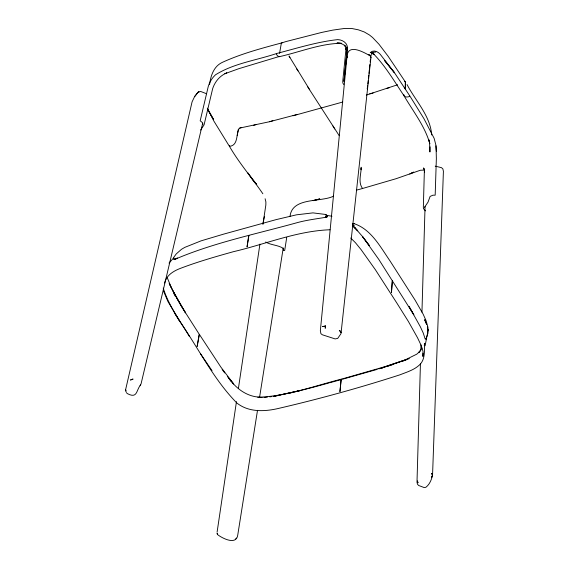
<?xml version="1.0" encoding="UTF-8"?>
<svg xmlns="http://www.w3.org/2000/svg" width="569" height="569" viewBox="0 0 569 569"><rect width="100%" height="100%" fill="white"/><g stroke="black" fill="none" stroke-linecap="round" stroke-linejoin="round"><path stroke-width="0.85" d="M361.151 169.669L361.173 168.033M361.173 169.697L361.08 167.236M206.575 93.757L200.651 91.453L197.962 92.299L194.548 96.687L192.073 101.872L125.628 389.616L126.041 391.493M420.448 363.513L416.992 482.171L417.468 484.191L418.613 485.464L424.076 487.541L425.84 487.313C429.659 484.461 431.636 479.518 432.561 475.001L443.407 171.319L442.874 168.901L441.487 167.663L435.221 166.134M420.832 350.227L420.989 344.914M421.949 312.132L425.05 206.604M430.072 146.866L429.922 152.001L429.588 142.997L428.912 139.846L429.815 143.673C424.908 126.112 413.087 111.353 404.033 95.784C394.303 81.353 385.448 65.904 373.143 53.479L374.43 54.524L371.514 53.372L373.193 53.059L371.507 53.514L372.802 52.419L371.45 53.678L370.647 57.462M431.658 134.96C430.463 115.941 415.47 100.813 407.034 84.561M423.044 353.093L422.888 356.443L423.03 351.386L420.882 344.835L417.546 337.787L408.378 321.449L397.055 303.384L375.369 269.706L361.052 249.585L355.497 242.778L350.696 237.984M125.628 389.616L125.863 391.109M426.522 337.83L427.803 332.716L427.255 335.93L427.909 329.216L427.874 332.054M405.612 82.384L405.22 88.956L405.292 81.815L388.086 56.196L378.997 44.268L372.603 37.518L369.445 34.986L364.295 31.971L358.427 29.844L352.147 28.564L344.601 28.45L332.787 30.121L321.613 32.447L285.674 41.644L281.363 43.066L279.557 53.408M403.784 94.532C403.734 97.534 407.646 97.306 409.552 96.453L409.602 95.613L394.552 72.832L380.184 54.24C377.752 51.388 373.243 49.489 370.234 52.633L371.443 52.312M392.34 281.058L391.458 292.651L392.233 281.25L392.646 280.901M409.552 96.453L409.616 95.613L423.905 118.594L434.147 138.352L436.032 145.657L436.359 158.566L435.178 195.181L432.959 195.181L430.114 196.419L428.03 202.116L424.531 207.344M426.373 338.15L426.309 338.932L426.003 339.145L425.825 338.327L426.309 338.932L426.679 338.299L426.473 338.804L425.185 338.996L423.222 332.979L420.406 326.883L409.104 306.584L413.848 314.821L378.819 259.443L362.432 236.419L369.26 245.452L362.24 236.213L355.049 227.97L357.752 230.836L352.424 225.594L355.227 228.155C353.605 226.242 352.339 226.256 354.274 225.765L352.545 224.492M361.201 168.075C360.945 174.761 358.043 182.528 362.538 188.495L396.18 178.673L420.263 170.273L424.424 170.046M367.659 85.755L367.211 88.97M367.844 83.984L368.214 80.449M368.406 78.678L368.776 75.144M368.961 73.38L369.338 69.845M369.523 68.074L369.9 64.539M370.177 61.886L370.455 59.233M174.342 259.663L177.364 258.042L174.399 259.4M370.903 57.789L340.995 333.647L337.716 338.399L335.155 338.918L322.339 334.778L320.909 333.69L320.347 330.717L347.069 55.876C348.413 43.024 364.587 52.789 370.455 56.004L370.903 57.789L370.455 56.004L368.961 54.702L370.455 56.004M326.933 215.95L325.624 214.47L312.95 212.877L296.456 214.826L276.121 219.627L223.29 234.229L201.085 240.851L184.811 247.366L181.483 249.307L176.226 253.945L173.822 257.252L173.737 258.546M217.123 531.958L236.455 401.636M238.397 388.513L259.933 244.087M262.942 223.951L264.393 216.569M262.942 224.236L265.851 204.982L265.887 201.931L265.111 198.752M283.647 248.71L283.369 250.46L284.685 250.495L286.74 237.351M290.026 216.32C292.246 196.853 321.072 202.514 333.491 196.17M257.508 410.334L237.764 534.945C236.476 545.877 221.668 537.99 217.258 534.348M259.592 397.169L283.227 247.984M248.881 235.658L247.046 246.953L248.753 235.36M427.71 333.263L427.803 332.716M346.905 46.921L347.19 49.489L347.275 48.152L343.975 81.509L347.367 47.903C347.545 42.824 342.289 39.752 337.737 39.61C316.961 41.886 296.798 48.28 276.605 53.522L276.463 54.332L277.167 55.392L278.895 56.772C299.564 52.22 320.098 43.521 341.414 43.287L337.026 42.995C340.148 42.952 343.399 43.998 345.461 46.43L344.537 45.143L345.739 47.248L346.002 49.667L346.101 47.874L342.751 81.339L342.851 83.06L343.79 84.504M229.449 146.375L229.606 145.508L229.449 146.375C238.795 145.337 235.708 133.587 239.357 128.189M237.209 135.571L238.368 129.199M425.079 345.81L426.579 338.192M424.254 345.419L424.687 343.37C424.225 350.853 425.498 359.715 419.197 365.206C413.805 370.106 406.6 372.162 399.971 374.807C360.333 387.631 320.098 398.748 279.521 408.186C265.382 411.657 248.959 412.639 236.903 403.044C213.425 379.189 198.567 348.384 179.598 321.129M427.454 335.44L427.959 327.346L426.11 320.745L423.158 314.18L415.107 300.148L390.014 260.922C380.22 246.718 370.938 228.894 353.513 223.475L352.645 223.944M209.563 84.653C210.644 75.997 213.631 66.445 222.173 62.448C241.348 53.621 261.896 48.23 282.224 42.775M202.649 123.402L141.076 383.798L140.18 385.675L140.6 384.886C136.062 390.277 137.591 398.969 127.428 393.648L126.233 392.525M427.397 334.935L427.732 333.548M426.672 337.275L426.892 336.635M354.551 223.624L352.339 223.788M164.59 283.035C166.312 275.296 173.566 270.972 180.444 268.362C197.799 261.747 215.687 256.633 233.567 251.647C265.51 244.215 296.961 230.922 329.984 229.769M432.525 475.677L431.651 477.199L432.511 474.973L431.565 473.479L432.561 475.001M279.528 56.402L238.646 68.742L224.876 73.714L226.768 72.924C219.897 75.649 214.933 81.666 212.671 88.608L204.093 124.789L200.629 130.066M422.006 348.079L418.713 352.517L420.135 351.158L416.8 354.146L405.42 359.772L385.277 366.571L341.123 379.26L339.921 391.714L341.258 379.167C314.394 385.974 287.694 395.953 259.805 397.162C246.854 396.671 236.021 388.513 228.894 378.165L233.674 383.99L220.857 367.09L199.385 334.401L197.123 346.521L199.207 334.209L181.127 305.866L172.286 289.735L185.53 312.893L177.421 299.308L169.199 283.568L171.902 288.967M194.548 96.687L197.201 93.33M169.029 263.098L173.545 257.992M235.715 538.871L236.555 538.11M409.751 174L413.741 172.066M410.341 173.701L413.272 172.286M173.709 259.414L173.431 258.845L173.965 258.319L174.356 259.549C213.844 242.558 256.42 234.001 297.722 222.507C307.303 219.926 317.701 218.724 327.225 217.031M403.208 360.974L406.501 359.7M366.365 95.044L397.582 84.767M409.346 358.605L381.045 368.25L405.05 360.106M391.159 365.127L393.563 364.309M241.384 127.598L239.755 128.053L269.528 121.723L297.203 114.461M269.528 121.723L272.843 120.713M253.618 125.329L256.107 124.583M377.133 369.402L342.659 379.174M378.783 368.904L384.573 367.154M387.88 366.151L390.355 365.405M342.823 102.015L293.035 115.77M276.605 53.522C256.313 60.371 233.745 63.315 215.452 74.831C212.102 77.996 209.541 82.007 208.268 86.452L200.181 120.799L202.635 122.783L202.905 124.533M329.835 382.731L340.952 379.644M319.735 198.972L313.057 200.665L319.693 198.908M356.564 190.124L362.538 188.495M313.028 387.311L328.974 382.965M386.778 88.359L389.253 87.74M264.009 397.454L267.373 397.148M295.318 391.778L312.189 387.525M369.715 93.857L373.122 93.01M276.733 395.732L300.965 390.377L274.208 396.216L275.88 395.917M290.354 392.944L291.982 392.596M273.163 396.38L278.134 395.491M269.827 396.863L271.498 396.636M372.823 52.227L375.739 52.078M326.514 217.479L325.255 217.187L325.966 216.675L325.454 216.334L327.331 216.561M257.75 397.183L262.209 397.439M264.236 397.39L264.827 397.475M326.03 215.267L331.969 216.248M265.673 241.996C271.1 245.253 278.042 244.933 283.184 248.34L283.469 250.339M404.36 81.431L405.292 81.815M425.534 210.886L423.428 208.624L423.343 207.088L424.417 168.979L424.595 172.499L424.332 169.839L423.436 167.962L424.545 169.847M384.566 60.712L394.552 72.832L385.213 61.054M222.123 369.473L224.741 372.937M227.351 376.401L230.993 381.251M212.031 370.675L200.665 353.968M248.091 173.111L249.066 174.491M250.047 175.878L256.74 184.498L253.824 181.518L248.048 173.154M289.955 57.405L289.016 56.004L309.707 89.781M296.57 68.778L298.014 70.926M307.772 86.943L339.174 135.614M229.734 146.816C239.414 163.424 252.074 177.969 262.864 193.773M229.165 145.934L213.887 121.097L207.322 108.131M174.27 312.637L179.69 321.257L167.919 301.478L163.623 291.328M189.335 336.386C180.032 320.703 168.652 305.688 163.246 288.07M332.957 126.019L334.736 128.971M208.041 110.166L213.61 119.611M207.962 109.661L213.155 118.736M173.787 293.44L175.444 296.527M217.493 533.864L217.045 533.018L217.244 533.701M171.909 288.981L167.314 277.864M347.382 57.746L347.069 55.876L347.118 57.426M327.495 215.928L326.997 216.32L327.211 215.516L325.624 214.47M435.882 145.813L436.373 151.283M325.539 326.03L325.212 328.135L325.539 326.03L322.417 326.592L325.539 326.03M131.226 379.623L130.493 380.085L133.082 379.061L131.226 379.623M198.83 91.829L198.012 92.334L198.83 91.829M340.234 331.144L339.316 330.383L341.094 332.438L340.234 331.144M425.832 322.424L424.645 319.657L426.665 324.38L425.832 322.424M417.945 482.732L417.461 481.082L417.945 482.732M427.732 329.003L427.362 326.876L427.845 330.952L427.732 329.003"/></g></svg>
